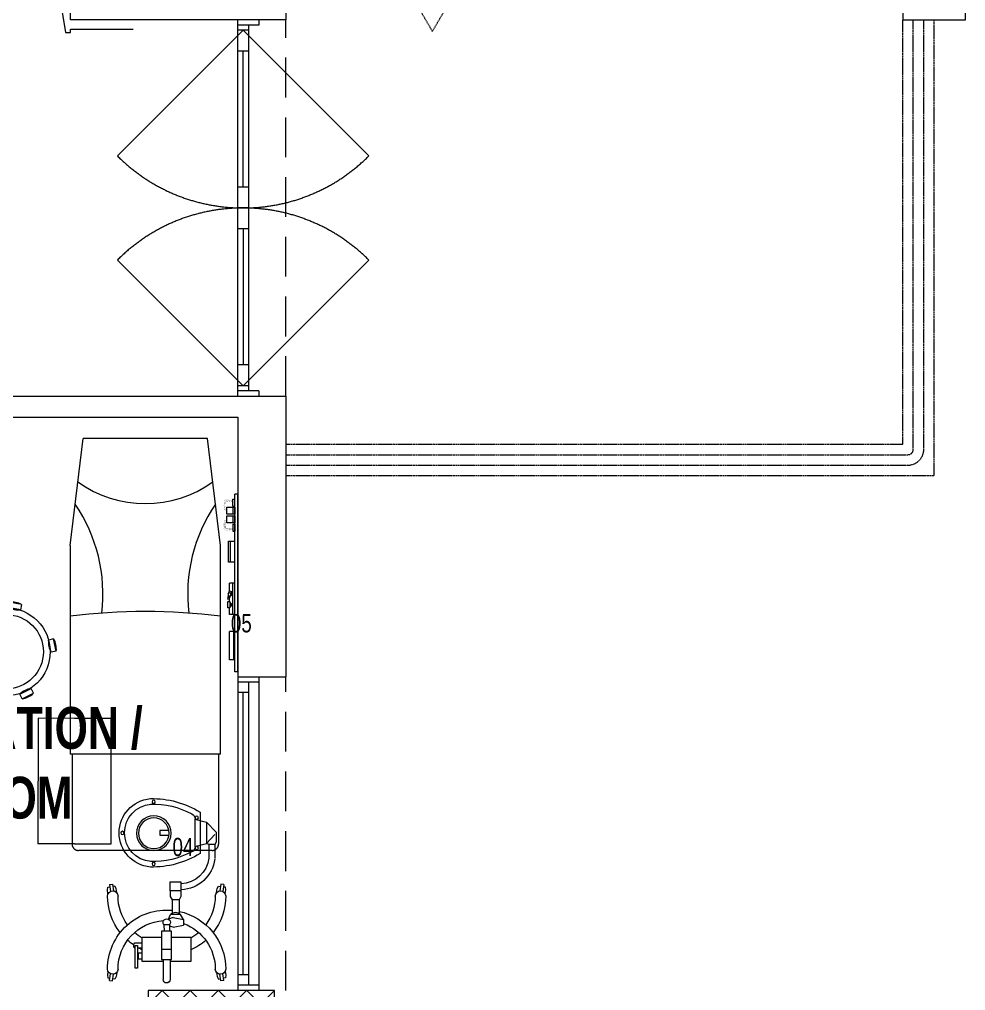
# Model space of a CAD drawing. Header units: millimetres. Extents: x -2143172 to 5255, y -610845 to 279739.
# Drawn here: x -1221436 to -1216911, y -25258 to -20613 of the extents above; entities that cross this region are included whole.
import ezdxf

# ---------------------------------------------------------------- set-up
doc = ezdxf.new("R2010")
doc.units = ezdxf.units.MM
doc.header["$LTSCALE"] = 30
for name, pattern in [('DASHED', [0.75, 0.5, -0.25]), ('HIDDEN', [9.525, 6.35, -3.175]), ('HIDDEN2', [0.1875, 0.125, -0.0625])]:
    doc.linetypes.add(name, pattern=pattern)
doc.layers.get('0').update_dxf_attribs({"lineweight": 5})
for name, color, linetype, lineweight in [('72_EGR_BASE_TEXT', 7, 'Continuous', 5), ('72_EGR_EQP_TAG', 142, 'Continuous', 5), ('Aluminum', 7, 'Continuous', 5), ('C-HYDR-CTCH', 6, 'Continuous', 5), ('Cabin', 7, 'Continuous', 5), ('Hatch', 252, 'Continuous', 5), ('LOADING', 163, 'Continuous', 5), ('Proj', 7, 'HIDDEN2', 5), ('Structure', 20, 'Continuous', 5), ('Walls', 32, 'Continuous', 5)]:
    doc.layers.add(name, color=color, linetype=linetype, lineweight=lineweight)
doc.styles.add('X3G_ENTITY_257CFD', font='swisscl.ttf', dxfattribs={"height": 200})
doc.styles.add('X3G_ENTITY_9EC9', font='swisscl.ttf', dxfattribs={"height": 0.2})

# ---------------------------------------------------------------- blocks, each defined once
blk = doc.blocks.new('A$C47696aed')
at = {"layer": 'Hatch'}
h = blk.add_hatch(dxfattribs=at)
h.set_pattern_fill('ANSI37', color=256, scale=30)
h.paths.add_polyline_path([(50952.7, 21917.9), (50348.7, 21909.7), (50352.6, 21621.3), (50956.6, 21629.5)])
h.paths.add_polyline_path([(43791.9, 21910.1), (43208.4, 21904.7), (43188.5, 21613.3), (43772, 21618.7)])
h.paths.add_polyline_path([(29414.9, 21902.8), (28815.8, 21898.7), (28810.1, 21605.6), (29409.2, 21609.7)])
h.paths.add_polyline_path([(36600.2, 21904.9), (35999, 21897.4), (35990.7, 21611.8), (36591.9, 21619.3)])
h.paths.add_polyline_path([(22195.7, 21912), (21589.3, 21890.2), (21603.8, 21597.6), (22210.2, 21619.5)])
h.paths.add_polyline_path([(15459.1, 21901.7), (14237.2, 21925.6), (14230.7, 21629.5), (15452.7, 21605.5)])
h.paths.add_polyline_path([(15473.2, 14701.6), (14258.2, 14685.8), (14244.7, 14393.4), (15459.7, 14409.1)])
h.paths.add_polyline_path([(15447.1, 7508.4), (14244, 7492.4), (14238.3, 7199.4), (15441.4, 7215.3)])
h.paths.add_polyline_path([(15465.6, 309.7), (14269, 298.3), (14271.8, 3.8), (15468.5, 15.2)])
h.paths.add_polyline_path([(7830.6, 311.8), (7227.1, 308.1), (7237.7, 22.6), (7841.3, 26.3)])
h.paths.add_polyline_path([(7815.2, 7509.8), (7218.4, 7511.4), (7218.2, 7210.2), (7815.1, 7208.6)])
h.paths.add_polyline_path([(7825.1, 14699.4), (7205.8, 14700.6), (7195.2, 14397.6), (7814.5, 14396.4)])
h.paths.add_polyline_path([(7801.7, 21878.7), (7201.1, 21893.2), (7197.5, 21603.6), (7798.1, 21589.1)])
h.paths.add_polyline_path([(602.6, 21876.9), (0, 21899.6), (1.9, 21611.2), (604.5, 21588.5)])
h.paths.add_polyline_path([(610.4, 7498.6), (8.3, 7491.6), (11.7, 7200), (613.7, 7206.9)])
h.paths.add_polyline_path([(627.9, 303.9), (29.5, 302.9), (34.3, 2.3), (632.7, 3.3)])
h.paths.add_polyline_path([(22214.6, 317.2), (21608.9, 304.3), (21614.6, 3.1), (22220.3, 16)])
h.paths.add_polyline_path([(22208.1, 7509.7), (21613.7, 7492.1), (21615.8, 7195.5), (22210.2, 7213.1)])
h.paths.add_polyline_path([(22199.3, 14717.7), (21600.4, 14710), (21604.4, 14409.9), (22203.4, 14417.6)])
h.paths.add_polyline_path([(29399.7, 14702.4), (28797.7, 14707.1), (28802, 14415), (29403.9, 14410.3)])
h.paths.add_polyline_path([(29403.4, 7519.8), (28799.6, 7502.2), (28813, 7202.1), (29413.1, 7223.2)])
h.paths.add_polyline_path([(29419.5, 303.8), (28815.7, 310.4), (28813.3, 24.7), (29417.2, 18.1)])
h.paths.add_polyline_path([(36618, 314.2), (36020.7, 299.7), (36029.7, 0), (36627, 14.6)])
h.paths.add_polyline_path([(36610.7, 7502.6), (36009.5, 7504.5), (36010.6, 7207.3), (36611.9, 7205.4)])
h.paths.add_polyline_path([(36574.3, 14706.4), (35993.4, 14711.1), (36013.1, 14421.3), (36594, 14416.6)])
h.paths.add_polyline_path([(43777.6, 14705.7), (43180, 14719.4), (43182, 14427.5), (43779.6, 14413.8)])
h.paths.add_polyline_path([(43778.6, 7507.1), (43210.2, 7499.5), (43212, 7205.4), (43780.5, 7213)])
h.paths.add_polyline_path([(43815.7, 310), (43210.4, 307.3), (43211.8, 2.8), (43817, 5.4)])
h.paths.add_polyline_path([(50989.9, 309.5), (50401.9, 325.5), (50388.7, 18.3), (50976.7, 2.3)])
h.paths.add_polyline_path([(50974.1, 7508.9), (50370.9, 7510), (50368.9, 7213.4), (50972.2, 7212.3)])
at = {"layer": 'C-HYDR-CTCH', "color": 4, "flags": 128}
blk.add_lwpolyline([(50368.9, 7213.4), (50972.2, 7212.3), (50974.1, 7508.9), (50370.9, 7510), (50368.9, 7213.4)], dxfattribs=at)
blk = doc.blocks.new('ME19011A-P')
for p, q in [((-0.425, 0), (0.425, 0)), ((-0.425, 0), (-0.425, -0.015)), ((0.425, 0), (0.425, -0.015)), ((-0.425, -0.015), (0.425, -0.015)), ((-0.3675, -0.0198), (-0.2325, -0.0198)), ((-0.3675, -0.0198), (-0.3675, -0.0399)), ((-0.3675, -0.0399), (-0.2325, -0.0399)), ((-0.36, -0.015), (-0.36, -0.0198)), ((-0.24, -0.015), (-0.24, -0.0198)), ((-0.2325, -0.0198), (-0.2325, -0.0399)), ((-0.15, -0.015), (-0.15, -0.04)), ((-0.15, -0.025), (0, -0.025)), ((-0.15, -0.04), (-0.1187, -0.04)), ((-0.0887, -0.04), (-0.0637, -0.04)), ((-0.0606, -0.0371), (-0.0787, -0.0432)), ((-0.0787, -0.0432), (-0.077, -0.0497)), ((-0.0582, -0.046), (-0.077, -0.0497)), ((-0.0402, -0.0312), (-0.0496, -0.0337)), ((-0.047, -0.0434), (-0.0376, -0.0409)), ((-0.0376, -0.0409), (-0.0402, -0.0312)), ((-0.0379, -0.04), (0, -0.04)), ((0, -0.015), (0, -0.04)), ((0.1, -0.015), (0.1, -0.045)), ((0.1, -0.035), (0.2, -0.035)), ((0.1, -0.045), (0.2, -0.045)), ((0.2, -0.045), (0.2, -0.015)), ((0.2818, -0.015), (0.2484, -0.015)), ((0.2484, -0.0243), (0.2484, -0.015)), ((0.2818, -0.0243), (0.2484, -0.0243)), ((0.2818, -0.0243), (0.2818, -0.015)), ((0.3211, -0.015), (0.2877, -0.015)), ((0.2877, -0.015), (0.2877, -0.0531)), ((0.3211, -0.0243), (0.2877, -0.0243)), ((0.3211, -0.0531), (0.3211, -0.015)), ((0.3623, -0.015), (0.3289, -0.015)), ((0.3289, -0.015), (0.3289, -0.0531)), ((0.3623, -0.0243), (0.3289, -0.0243)), ((0.3623, -0.0531), (0.3623, -0.015)), ((0.3682, -0.0243), (0.3682, -0.015)), ((0.3682, -0.015), (0.4016, -0.015)), ((0.3682, -0.0243), (0.4016, -0.0243)), ((0.4016, -0.0243), (0.4016, -0.015)), ((0.2877, -0.0531), (0.3211, -0.0531)), ((0.3289, -0.0531), (0.3623, -0.0531))]:
    blk.add_line(p, q)
blk.add_lwpolyline([(-0.1187, -0.0482), (-0.0887, -0.0482), (-0.0887, -0.0382), (-0.1187, -0.0382)], close=True)
at = {"color": 8, "const_width": 0.000601}
for points in [[(0.3044, -0.0531, -0.184574), (0.2977, -0.0636, -1.44364), (0.2961, -0.0581, -0.837915), (0.2969, -0.0664, -0.30536), (0.2839, -0.062, -1.584726), (0.2894, -0.0609, -0.253153), (0.2827, -0.0684, -0.874198), (0.2775, -0.0585, -0.915253), (0.2791, -0.0658, -0.223821), (0.2683, -0.0644, -1.703343), (0.272, -0.0597, -0.588962), (0.2621, -0.068, -0.717795), (0.2625, -0.0581, -0.983104), (0.2645, -0.0644, -0.326362), (0.2534, -0.0609, -0.758716), (0.2609, -0.0514, -0.906186), (0.2593, -0.0565, -0.189488), (0.2526, -0.0522, -0.7948), (0.2613, -0.0423, -1.223996), (0.2574, -0.047, -0.072149), (0.2534, -0.0403, -0.645886), (0.2609, -0.0324, -1.366917), (0.2574, -0.0371, -0.078415), (0.2542, -0.0308, -0.723006), (0.2613, -0.0256, -1.105484), (0.2582, -0.0292, -0.221197), (0.2566, -0.0243, -0.221197)], [(0.3456, -0.0531, 0.184574), (0.3523, -0.0636, 1.44364), (0.3539, -0.0581, 0.837915), (0.3531, -0.0664, 0.30536), (0.3661, -0.062, 1.584726), (0.3606, -0.0609, 0.253153), (0.3673, -0.0684, 0.874198), (0.3725, -0.0585, 0.915253), (0.3709, -0.0658, 0.223821), (0.3817, -0.0644, 1.703343), (0.378, -0.0597, 0.588962), (0.3879, -0.068, 0.717795), (0.3875, -0.0581, 0.983104), (0.3855, -0.0644, 0.326362), (0.3966, -0.0609, 0.758716), (0.3891, -0.0514, 0.906186), (0.3907, -0.0565, 0.189488), (0.3974, -0.0522, 0.7948), (0.3887, -0.0423, 1.223996), (0.3926, -0.047, 0.072149), (0.3966, -0.0403, 0.645886), (0.3891, -0.0324, 1.366917), (0.3926, -0.0371, 0.078415), (0.3958, -0.0308, 0.723006), (0.3887, -0.0256, 1.105484), (0.3918, -0.0292, 0.221197), (0.3934, -0.0243, 0.221197)]]:
    blk.add_lwpolyline(points, format="xyb", dxfattribs=at)
blk.add_circle((-0.0537, -0.04), 0.0075)
for centre, radius, start, end in [((-0.1037, -0.04), 0.01, 10.4593, 169.5407), ((-0.1037, -0.04), 0.0075, 14.0075, 165.9925), ((-0.0537, -0.04), 0.01, 45, 180)]:
    blk.add_arc(centre, radius, start, end)
blk = doc.blocks.new('M.44.57.64')
at = {"layer": 'LOADING', "xscale": 1000.000000000002, "yscale": 1000.000000000002, "zscale": 1000.000000000002, "rotation": 225.9999036123427}
blk.add_blockref('ME19011A-P', (-80806.9, 16720.7), dxfattribs=at)
blk = doc.blocks.new('HF10037B-P')
at = {"color": 0}
for p, q in [((0.2459, 0.134), (0.1859, 0.134)), ((0.1859, 0.134), (0.1859, 0.109)), ((0.2459, 0.109), (0.1859, 0.109)), ((0.2459, 0.134), (0.2459, 0.109)), ((0, 0), (-0.0142, -0.0583)), ((0, 0), (0.0243, -0.0059)), ((0.0243, -0.0059), (0.01, -0.0642)), ((0.4069, -0.0417), (0.4165, -0.0387)), ((0.4071, -0.0094), (0.431, -0.0018)), ((0.4071, -0.0094), (0.4255, -0.0665)), ((0.431, -0.0018), (0.4493, -0.0589)), ((-0.0142, -0.0583), (0.01, -0.0642)), ((0.4255, -0.0665), (0.4493, -0.0589)), ((0.0524, -0.2725), (0.0674, -0.2525)), ((0.0524, -0.2725), (0.1004, -0.3085)), ((0.0674, -0.2525), (0.1154, -0.2885)), ((0.3125, -0.2897), (0.362, -0.2558)), ((0.3266, -0.3103), (0.3761, -0.2764)), ((0.3267, -0.268), (0.3323, -0.2763)), ((0.3761, -0.2764), (0.362, -0.2558)), ((0.1004, -0.3085), (0.1154, -0.2885)), ((0.3266, -0.3103), (0.3125, -0.2897))]:
    blk.add_line(p, q, dxfattribs=at)
for radius in [0.21, 0.1775]:
    blk.add_circle((0.2161, -0.1014), radius, dxfattribs=at)
for centre, radius, start, end in [((0.2159, 0.0465), 0.0925, 71.0754, 108.9246), ((0.2159, 0.1965), 0.0925, 251.0754, 288.9246), ((0.0779, -0.0499), 0.0925, 147.3419, 185.1912), ((-0.0678, -0.0143), 0.0925, 327.3419, 5.1912), ((0.2161, -0.1014), 0.2, 303.6037, 17.3657), ((0.4996, -0.0113), 0.0925, 178.8412, 216.6904), ((0.3568, -0.057), 0.0925, 358.8412, 36.6904), ((0.1289, -0.2205), 0.0925, 214.1875, 252.0368), ((0.0389, -0.3404), 0.0925, 34.1875, 72.0368), ((0.3867, -0.3449), 0.0925, 105.5121, 143.3614), ((0.3019, -0.2212), 0.0925, 285.5121, 323.3614)]:
    blk.add_arc(centre, radius, start, end, dxfattribs=at)
blk = doc.blocks.new('HF13902-P')
at = {"color": 8, "linetype": 'HIDDEN'}
for p, q in [((-0.35, -0.6824), (-0.35, -1.1124)), ((0.35, -0.6824), (0.35, -1.1124)), ((0.32, -1.1424), (-0.32, -1.1424))]:
    blk.add_line(p, q, dxfattribs=at)
at = {"linetype": 'Continuous'}
for points in [[(0.36, -0.5224), (0.36, -0.5224), (0.36, -0.5224), (0.36, -0.5224), (0.36, -0.5224), (0.36, -0.5224), (0.36, -0.5224), (0.36, -0.5224), (0.36, -0.5224), (0.36, -0.5224), (0.36, -0.5224), (0.36, -0.5224), (0.36, -0.5224), (0.36, -0.5224), (0.36, -0.5224), (0.36, -0.5224), (0.36, -0.5224), (0.36, -0.5224), (0.36, -0.5224), (0.36, -0.5224), (0.36, -0.5224), (0.36, -0.5224), (0.36, -0.5224), (0.36, -0.5224), (0.36, -0.5224), (0.36, -0.5224), (0.36, -0.5224), (0.36, -0.5224), (0.36, -0.5224), (0.36, -0.5224), (0.36, -0.5224), (0.36, -0.5224), (0.36, -0.5224), (0.36, -0.5224), (0.36, -0.5224), (0.36, -0.5224), (0.36, -0.5224), (0.36, -0.5224), (0.36, -0.5224), (0.36, -0.5224), (0.36, -0.5224), (0.36, -0.5224), (0.36, -0.5224), (0.36, -0.5224), (0.36, -0.5224), (0.36, -0.5224), (0.36, -0.5224), (0.36, -0.5224), (0.36, -0.5224), (0.36, -0.5224), (0.36, -0.5224), (0.36, -0.5224), (0.36, -0.5224), (0.36, -0.5224), (0.36, -0.5224), (0.36, -0.5224), (0.36, -0.5224), (0.36, -0.5224), (0.36, -0.5224), (0.36, -0.5224), (0.36, -0.5224), (0.36, -0.5224), (0.36, -0.5224), (0.36, -0.5224), (0.36, -0.5224), (0.36, -0.5224), (0.36, -0.5224), (0.36, -0.5224), (0.36, -0.5224), (0.36, -0.5224), (0.36, -0.5224), (0.36, -0.5224), (0.36, -0.5224), (0.36, -0.5224), (0.36, -0.5224), (0.36, -0.5224), (0.36, -0.5224), (0.36, -0.5224), (0.36, -0.5224), (0.36, -0.5224), (0.36, -0.5224), (0.36, -0.5224), (0.36, -0.5224), (0.36, -0.5224), (0.36, -0.5224), (0.36, -0.5224), (0.36, -0.5224), (0.36, -0.5224), (0.36, -0.5224), (0.36, -0.5224), (0.36, -0.5224), (0.36, -0.5224), (0.36, -0.5224), (0.36, -0.5224), (0.36, -0.5224), (0.36, -0.5224), (0.36, -0.5224), (0.36, -0.5224), (0.36, -0.5224), (0.36, -0.5224), (0.36, -0.5224), (0.36, -0.5224), (0.36, -0.5224), (0.36, -0.5224), (0.36, -0.5224), (0.36, -0.5224), (0.36, -0.5224), (0.36, -0.5224), (0.36, -0.5224), (0.36, -0.5224), (0.36, -0.5224), (0.36, -0.5224), (0.36, -0.5224), (0.36, -0.5224), (0.36, -0.5224), (0.36, -0.5224), (0.36, -0.5224), (0.36, -0.5224), (0.36, -0.5224), (0.36, -0.5224), (0.36, -0.5224), (0.36, -0.5224), (0.36, -0.5224), (0.36, -0.5224), (0.36, -0.5224), (0.36, -0.5224), (0.36, -0.5224), (0.36, -0.5224), (0.36, -0.5224), (0.36, -0.5224), (0.36, -0.5224), (0.36, -0.5224), (0.36, -0.5224), (0.36, -0.5224), (0.36, -0.5224), (0.36, -0.5224), (0.36, -0.5224), (0.36, -0.5224), (0.36, -0.5224), (0.36, -0.5224), (0.36, -0.5224), (0.36, -0.5224), (0.36, -0.5224), (0.36, -0.5224), (0.36, -0.5224), (0.36, -0.5224), (0.36, -0.5224), (0.36, -0.5224), (0.36, -0.5224), (0.36, -0.5224), (0.36, -0.5224), (0.36, -0.5224), (0.36, -0.5224), (0.36, -0.5224), (0.36, -0.5224), (0.36, -0.5224), (0.36, -0.5224), (0.36, -0.5224), (0.36, -0.5224), (0.36, -0.5224), (0.36, -0.5224), (0.36, -0.5224), (0.36, -0.5224), (0.36, -0.5224), (0.36, -0.5224), (0.36, -0.5224), (0.36, -0.5224), (0.36, -0.5224), (0.36, -0.5224), (0.36, -0.5224), (0.36, -0.5224), (0.36, -0.5224), (0.36, -0.5224), (0.36, -0.5224), (0.36, -0.5224), (0.36, -0.5224), (0.36, -0.5224), (0.36, -0.5224), (0.36, -0.5224), (0.36, -0.5224), (0.36, -0.5224), (0.36, -0.5224), (0.36, -0.5224), (0.36, -0.5224), (0.36, -0.5224), (0.36, -0.5224), (0.36, -0.5224), (0.36, -0.5224), (0.36, -0.5224), (0.36, -0.5224), (0.36, -0.5224), (0.36, -0.5224), (0.36, -0.5224), (0.36, -0.5224), (0.36, -0.5224), (0.36, -0.5224), (0.36, -0.5224), (0.36, -0.5224), (0.36, -0.5224), (0.36, -0.5224), (0.36, -0.5224), (0.36, -0.5224), (0.36, -0.5224), (0.36, -0.5224), (0.36, -0.5224), (0.36, -0.5224), (0.36, -0.5224), (0.36, -0.5224), (0.36, -0.5224), (0.36, -0.5224), (0.36, -0.5224), (0.36, -0.5224), (0.36, -0.5224), (0.36, -0.5224), (0.36, -0.5224), (0.36, -0.5224), (0.36, -0.5224), (0.36, -0.5224), (0.36, -0.5224)], [(0.36, -0.5224), (0.36, -0.5224), (0.36, -0.5224), (0.36, -0.5224), (0.36, -0.5224), (0.36, -0.5224), (0.36, -0.5224), (0.36, -0.5224), (0.36, -0.5224), (0.36, -0.5224), (0.36, -0.5224), (0.36, -0.5224), (0.36, -0.5224), (0.36, -0.5224), (0.36, -0.5224), (0.36, -0.5224), (0.36, -0.5224), (0.36, -0.5224), (0.36, -0.5224), (0.36, -0.5224), (0.36, -0.5224), (0.36, -0.5224), (0.36, -0.5224), (0.36, -0.5224), (0.36, -0.5224), (0.36, -0.5224), (0.36, -0.5224), (0.36, -0.5224), (0.36, -0.5224), (0.36, -0.5224), (0.36, -0.5224), (0.36, -0.5224), (0.36, -0.5224), (0.36, -0.5224), (0.36, -0.5224), (0.36, -0.5224), (0.36, -0.5224), (0.36, -0.5224), (0.36, -0.5224), (0.36, -0.5224), (0.36, -0.5224), (0.36, -0.5224), (0.36, -0.5224), (0.36, -0.5224), (0.36, -0.5224), (0.36, -0.5224), (0.36, -0.5224), (0.36, -0.5224), (0.36, -0.5224), (0.36, -0.5224), (0.36, -0.5224), (0.36, -0.5224), (0.36, -0.5224), (0.36, -0.5224), (0.36, -0.5224), (0.36, -0.5224), (0.36, -0.5224), (0.36, -0.5224), (0.36, -0.5224), (0.36, -0.5224), (0.36, -0.5224), (0.36, -0.5224), (0.36, -0.5224), (0.36, -0.5224), (0.36, -0.5224), (0.36, -0.5224), (0.36, -0.5224), (0.36, -0.5224), (0.36, -0.5224), (0.36, -0.5224), (0.36, -0.5224), (0.36, -0.5224), (0.36, -0.5224), (0.36, -0.5224), (0.36, -0.5224), (0.36, -0.5224), (0.36, -0.5224), (0.36, -0.5224), (0.36, -0.5224), (0.36, -0.5224), (0.36, -0.5224), (0.36, -0.5224), (0.36, -0.5224), (0.36, -0.5224), (0.36, -0.5224), (0.36, -0.5224), (0.36, -0.5224), (0.36, -0.5224), (0.36, -0.5224), (0.36, -0.5224), (0.36, -0.5224), (0.36, -0.5224), (0.36, -0.5224), (0.36, -0.5224), (0.36, -0.5224), (0.36, -0.5224), (0.36, -0.5224), (0.36, -0.5224), (0.36, -0.5224), (0.36, -0.5224), (0.36, -0.5224), (0.36, -0.5224), (0.36, -0.5224), (0.36, -0.5224), (0.36, -0.5224), (0.36, -0.5224), (0.36, -0.5224), (0.36, -0.5224), (0.36, -0.5224), (0.36, -0.5224), (0.36, -0.5224), (0.36, -0.5224), (0.36, -0.5224), (0.36, -0.5224), (0.36, -0.5224), (0.36, -0.5224), (0.36, -0.5224), (0.36, -0.5224), (0.36, -0.5224), (0.36, -0.5224), (0.36, -0.5224), (0.36, -0.5224), (0.36, -0.5224), (0.36, -0.5224), (0.36, -0.5224), (0.36, -0.5224), (0.36, -0.5224), (0.36, -0.5224), (0.36, -0.5224), (0.36, -0.5224), (0.36, -0.5224), (0.36, -0.5224), (0.36, -0.5224), (0.36, -0.5224), (0.36, -0.5224), (0.36, -0.5224), (0.36, -0.5224), (0.36, -0.5224), (0.36, -0.5224), (0.36, -0.5224), (0.36, -0.5224), (0.36, -0.5224), (0.36, -0.5224), (0.36, -0.5224), (0.36, -0.5224), (0.36, -0.5224), (0.36, -0.5224), (0.36, -0.5224), (0.36, -0.5224), (0.36, -0.5224), (0.36, -0.5224), (0.36, -0.5224), (0.36, -0.5224), (0.36, -0.5224), (0.36, -0.5224), (0.36, -0.5224), (0.36, -0.5224), (0.36, -0.5224), (0.36, -0.5224), (0.36, -0.5224), (0.36, -0.5224), (0.36, -0.5224), (0.36, -0.5224), (0.36, -0.5224), (0.36, -0.5224), (0.36, -0.5224), (0.36, -0.5224), (0.36, -0.5224), (0.36, -0.5224), (0.36, -0.5224), (0.36, -0.5224), (0.36, -0.5224), (0.36, -0.5224), (0.36, -0.5224), (0.36, -0.5224), (0.36, -0.5224), (0.36, -0.5224), (0.36, -0.5224), (0.36, -0.5224), (0.36, -0.5224), (0.36, -0.5224), (0.36, -0.5224), (0.36, -0.5224), (0.36, -0.5224), (0.36, -0.5224), (0.36, -0.5224), (0.36, -0.5224), (0.36, -0.5224), (0.36, -0.5224), (0.36, -0.5224), (0.36, -0.5224), (0.36, -0.5224), (0.36, -0.5224), (0.36, -0.5224), (0.36, -0.5224), (0.36, -0.5224), (0.36, -0.5224), (0.36, -0.5224), (0.36, -0.5224), (0.36, -0.5224), (0.36, -0.5224), (0.36, -0.5224), (0.36, -0.5224), (0.36, -0.5224), (0.36, -0.5224), (0.36, -0.5224), (0.36, -0.5224), (0.36, -0.5224), (0.36, -0.5224), (0.36, -0.5224), (0.36, -0.5224), (0.36, -0.5224), (0.36, -0.5224), (0.36, -0.5224)], [(0.36, -0.5224), (0.36, -0.5224), (0.36, -0.5224), (0.36, -0.5224), (0.36, -0.5224), (0.36, -0.5224), (0.36, -0.5224), (0.36, -0.5224), (0.36, -0.5224), (0.36, -0.5224), (0.36, -0.5224), (0.36, -0.5224), (0.36, -0.5224), (0.36, -0.5224), (0.36, -0.5224), (0.36, -0.5224), (0.36, -0.5224), (0.36, -0.5224), (0.36, -0.5224), (0.36, -0.5224), (0.36, -0.5224), (0.36, -0.5224), (0.36, -0.5224), (0.36, -0.5224), (0.36, -0.5224), (0.36, -0.5224), (0.36, -0.5224), (0.36, -0.5224), (0.36, -0.5224), (0.36, -0.5224), (0.36, -0.5224), (0.36, -0.5224), (0.36, -0.5224), (0.36, -0.5224), (0.36, -0.5224), (0.36, -0.5224), (0.36, -0.5224), (0.36, -0.5224), (0.36, -0.5224), (0.36, -0.5224), (0.36, -0.5224), (0.36, -0.5224), (0.36, -0.5224), (0.36, -0.5224), (0.36, -0.5224), (0.36, -0.5224), (0.36, -0.5224), (0.36, -0.5224), (0.36, -0.5224), (0.36, -0.5224), (0.36, -0.5224), (0.36, -0.5224), (0.36, -0.5224), (0.36, -0.5224), (0.36, -0.5224), (0.36, -0.5224), (0.36, -0.5224), (0.36, -0.5224), (0.36, -0.5224), (0.36, -0.5224), (0.36, -0.5224), (0.36, -0.5224), (0.36, -0.5224), (0.36, -0.5224), (0.36, -0.5224), (0.36, -0.5224), (0.36, -0.5224), (0.36, -0.5224), (0.36, -0.5224), (0.36, -0.5224), (0.36, -0.5224), (0.36, -0.5224), (0.36, -0.5224), (0.36, -0.5224), (0.36, -0.5224), (0.36, -0.5224), (0.36, -0.5224), (0.36, -0.5224), (0.36, -0.5224), (0.36, -0.5224), (0.36, -0.5224), (0.36, -0.5224), (0.36, -0.5224), (0.36, -0.5224), (0.36, -0.5224), (0.36, -0.5224), (0.36, -0.5224), (0.36, -0.5224), (0.36, -0.5224), (0.36, -0.5224), (0.36, -0.5224), (0.36, -0.5224), (0.36, -0.5224), (0.36, -0.5224), (0.36, -0.5224), (0.36, -0.5224), (0.36, -0.5224), (0.36, -0.5224), (0.36, -0.5224), (0.36, -0.5224), (0.36, -0.5224), (0.36, -0.5224), (0.36, -0.5224), (0.36, -0.5224), (0.36, -0.5224), (0.36, -0.5224), (0.36, -0.5224), (0.36, -0.5224), (0.36, -0.5224), (0.36, -0.5224), (0.36, -0.5224), (0.36, -0.5224), (0.36, -0.5224), (0.36, -0.5224), (0.36, -0.5224), (0.36, -0.5224), (0.36, -0.5224), (0.36, -0.5224), (0.36, -0.5224), (0.36, -0.5224), (0.36, -0.5224), (0.36, -0.5224), (0.36, -0.5224), (0.36, -0.5224), (0.36, -0.5224), (0.36, -0.5224), (0.36, -0.5224), (0.36, -0.5224), (0.36, -0.5224), (0.36, -0.5224), (0.36, -0.5224), (0.36, -0.5224), (0.36, -0.5224), (0.36, -0.5224), (0.36, -0.5224), (0.36, -0.5224), (0.36, -0.5224), (0.36, -0.5224), (0.36, -0.5224), (0.36, -0.5224), (0.36, -0.5224), (0.36, -0.5224), (0.36, -0.5224), (0.36, -0.5224), (0.36, -0.5224), (0.36, -0.5224), (0.36, -0.5224), (0.36, -0.5224), (0.36, -0.5224), (0.36, -0.5224), (0.36, -0.5224), (0.36, -0.5224), (0.36, -0.5224), (0.36, -0.5224), (0.36, -0.5224), (0.36, -0.5224), (0.36, -0.5224), (0.36, -0.5224), (0.36, -0.5224), (0.36, -0.5224), (0.36, -0.5224), (0.36, -0.5224), (0.36, -0.5224), (0.36, -0.5224), (0.36, -0.5224), (0.36, -0.5224), (0.36, -0.5224), (0.36, -0.5224), (0.36, -0.5224), (0.36, -0.5224), (0.36, -0.5224), (0.36, -0.5224), (0.36, -0.5224), (0.36, -0.5224), (0.36, -0.5224), (0.36, -0.5224), (0.36, -0.5224), (0.36, -0.5224), (0.36, -0.5224), (0.36, -0.5224), (0.36, -0.5224), (0.36, -0.5224), (0.36, -0.5224), (0.36, -0.5224), (0.36, -0.5224), (0.36, -0.5224), (0.36, -0.5224), (0.36, -0.5224), (0.36, -0.5224), (0.36, -0.5224), (0.36, -0.5224), (0.36, -0.5224), (0.36, -0.5224), (0.36, -0.5224), (0.36, -0.5224), (0.36, -0.5224), (0.36, -0.5224), (0.36, -0.5224), (0.36, -0.5224), (0.36, -0.5224), (0.36, -0.5224), (0.36, -0.5224), (0.36, -0.5224), (0.36, -0.5224), (0.36, -0.5224), (0.36, -0.5224), (0.36, -0.5224), (0.36, -0.5224), (0.36, -0.5224), (0.36, -0.5224), (0.36, -0.5224), (0.36, -0.5224), (0.36, -0.5224), (0.36, -0.5224), (0.36, -0.5224), (0.36, -0.5224), (0.36, -0.5224), (0.36, -0.5224), (0.36, -0.5224), (0.36, -0.5224), (0.36, -0.5224), (0.36, -0.5224), (0.36, -0.5224), (0.36, -0.5224), (0.36, -0.5224), (0.36, -0.5224), (0.36, -0.5224), (0.36, -0.5224), (0.36, -0.5224), (0.36, -0.5224), (0.36, -0.5224), (0.36, -0.5224), (0.36, -0.5224), (0.36, -0.5224), (0.36, -0.5224), (0.36, -0.5224), (0.36, -0.5224), (0.36, -0.5224), (0.36, -0.5224), (0.36, -0.5224), (0.36, -0.5224), (0.36, -0.5224), (0.36, -0.5224), (0.36, -0.5224), (0.36, -0.5224), (0.36, -0.5224), (0.36, -0.5224), (0.36, -0.5224), (0.36, -0.5224), (0.36, -0.5224), (0.36, -0.5224), (0.36, -0.5224), (0.36, -0.5224), (0.36, -0.5224), (0.36, -0.5224), (0.36, -0.5224), (0.36, -0.5224), (0.36, -0.5224), (0.36, -0.5224), (0.36, -0.5224), (0.36, -0.5224), (0.36, -0.5224), (0.36, -0.5224), (0.36, -0.5224), (0.36, -0.5224), (0.36, -0.5224), (0.36, -0.5224), (0.36, -0.5224), (0.36, -0.5224), (0.36, -0.5224), (0.36, -0.5224), (0.36, -0.5224), (0.36, -0.5224), (0.36, -0.5224), (0.36, -0.5224), (0.36, -0.5224), (0.36, -0.5224)]]:
    blk.add_lwpolyline(points, close=True, dxfattribs=at)
for points in [[(0.36, -0.5224), (0.36, -0.5224), (0.36, -0.5224), (0.36, -0.5224), (0.36, -0.5224), (0.36, -0.5224), (0.36, -0.5224), (0.36, -0.5224)], [(0.36, -0.5224), (0.36, -0.5224), (0.36, -0.5224), (0.36, -0.5224), (0.36, -0.5224), (0.36, -0.5224), (0.36, -0.5224), (0.36, -0.5224), (0.36, -0.5224), (0.36, -0.5224), (0.36, -0.5224), (0.36, -0.5224), (0.36, -0.5224), (0.36, -0.5224), (0.36, -0.5224), (0.36, -0.5224), (0.36, -0.5224), (0.36, -0.5224), (0.36, -0.5224), (0.36, -0.5224), (0.36, -0.5224), (0.36, -0.5224), (0.36, -0.5224), (0.36, -0.5224), (0.36, -0.5224), (0.36, -0.5224), (0.36, -0.5224), (0.36, -0.5224), (0.36, -0.5224), (0.36, -0.5224), (0.36, -0.5224), (0.36, -0.5224), (0.36, -0.5224), (0.36, -0.5224), (0.36, -0.5224), (0.36, -0.5224), (0.36, -0.5224), (0.36, -0.5224), (0.36, -0.5224), (0.36, -0.5224), (0.36, -0.5224), (0.36, -0.5224), (0.36, -0.5224), (0.36, -0.5224), (0.36, -0.5224), (0.36, -0.5224), (0.36, -0.5224), (0.36, -0.5224), (0.36, -0.5224), (0.36, -0.5224), (0.36, -0.5224), (0.36, -0.5224), (0.36, -0.5224), (0.36, -0.5224), (0.36, -0.5224), (0.36, -0.5224), (0.36, -0.5224), (0.36, -0.5224), (0.36, -0.5224), (0.36, -0.5224), (0.36, -0.5224), (0.36, -0.5224), (0.36, -0.5224), (0.36, -0.5224), (0.36, -0.5224), (0.36, -0.5224), (0.36, -0.5224), (0.36, -0.5224), (0.36, -0.5224), (0.36, -0.5224), (0.36, -0.5224), (0.36, -0.5224), (0.36, -0.5224), (0.36, -0.5224), (0.36, -0.5224), (0.36, -0.5224), (0.36, -0.5224), (0.36, -0.5224), (0.36, -0.5224), (0.36, -0.5224), (0.36, -0.5224), (0.36, -0.5224), (0.36, -0.5224), (0.36, -0.5224), (0.36, -0.5224), (0.36, -0.5224), (0.36, -0.5224), (0.36, -0.5224), (0.36, -0.5224), (0.36, -0.5224), (0.36, -0.5224), (0.36, -0.5224), (0.36, -0.5224), (0.36, -0.5224), (0.36, -0.5224), (0.36, -0.5224), (0.36, -0.5224), (0.36, -0.5224), (0.36, -0.5224), (0.36, -0.5224), (0.36, -0.5224), (0.36, -0.5224), (0.36, -0.5224), (0.36, -0.5224), (0.36, -0.5224), (0.36, -0.5224), (0.36, -0.5224), (0.36, -0.5224), (0.36, -0.5224), (0.36, -0.5224), (0.36, -0.5224)], [(0.36, -0.5224), (0.36, -0.5224), (0.36, -0.5224), (0.36, -0.5224), (0.36, -0.5224), (0.36, -0.5224), (0.36, -0.5224), (0.36, -0.5224), (0.36, -0.5224), (0.36, -0.5224), (0.36, -0.5224), (0.36, -0.5224), (0.36, -0.5224), (0.36, -0.5224), (0.36, -0.5224), (0.36, -0.5224), (0.36, -0.5224)], [(0.36, -0.5224), (0.36, -0.5224), (0.36, -0.5224), (0.36, -0.5224), (0.36, -0.5224), (0.36, -0.5224), (0.36, -0.5224)], [(0.36, -0.5224), (0.36, -0.5224), (0.36, -0.5224), (0.36, -0.5224), (0.36, -0.5224), (0.36, -0.5224), (0.36, -0.5224), (0.36, -0.5224), (0.36, -0.5224), (0.36, -0.5224), (0.36, -0.5224), (0.36, -0.5224)], [(0.36, -0.5224), (0.36, -0.5224), (0.36, -0.5224), (0.36, -0.5224), (0.36, -0.5224), (0.36, -0.5224), (0.36, -0.5224), (0.36, -0.5224), (0.36, -0.5224), (0.36, -0.5224), (0.36, -0.5224), (0.36, -0.5224), (0.36, -0.5224), (0.36, -0.5224), (0.36, -0.5224), (0.36, -0.5224), (0.36, -0.5224), (0.36, -0.5224), (0.36, -0.5224), (0.36, -0.5224), (0.36, -0.5224), (0.36, -0.5224), (0.36, -0.5224), (0.36, -0.5224), (0.36, -0.5224), (0.36, -0.5224), (0.36, -0.5224), (0.36, -0.5224), (0.36, -0.5224), (0.36, -0.5224), (0.36, -0.5224), (0.36, -0.5224), (0.36, -0.5224), (0.36, -0.5224), (0.36, -0.5224), (0.36, -0.5224), (0.36, -0.5224), (0.36, -0.5224), (0.36, -0.5224), (0.36, -0.5224), (0.36, -0.5224), (0.36, -0.5224), (0.36, -0.5224), (0.36, -0.5224), (0.36, -0.5224), (0.36, -0.5224), (0.36, -0.5224), (0.36, -0.5224), (0.36, -0.5224), (0.36, -0.5224), (0.36, -0.5224), (0.36, -0.5224), (0.36, -0.5224), (0.36, -0.5224), (0.36, -0.5224), (0.36, -0.5224), (0.36, -0.5224), (0.36, -0.5224), (0.36, -0.5224), (0.36, -0.5224), (0.36, -0.5224), (0.36, -0.5224), (0.36, -0.5224), (0.36, -0.5224), (0.36, -0.5224), (0.36, -0.5224), (0.36, -0.5224), (0.36, -0.5224), (0.36, -0.5224), (0.36, -0.5224), (0.36, -0.5224), (0.36, -0.5224), (0.36, -0.5224), (0.36, -0.5224), (0.36, -0.5224), (0.36, -0.5224), (0.36, -0.5224), (0.36, -0.5224), (0.36, -0.5224), (0.36, -0.5224), (0.36, -0.5224), (0.36, -0.5224), (0.36, -0.5224), (0.36, -0.5224), (0.36, -0.5224), (0.36, -0.5224), (0.36, -0.5224), (0.36, -0.5224), (0.36, -0.5224)], [(0.36, -0.5224), (0.36, -0.5224), (0.36, -0.5224), (0.36, -0.5224), (0.36, -0.5224), (0.36, -0.5224), (0.36, -0.5224), (0.36, -0.5224), (0.36, -0.5224), (0.36, -0.5224)], [(0.36, -0.5224), (0.36, -0.5224), (0.36, -0.5224), (0.36, -0.5224), (0.36, -0.5224), (0.36, -0.5224), (0.36, -0.5224), (0.36, -0.5224), (0.36, -0.5224), (0.36, -0.5224)], [(0.36, -0.5224), (0.36, -0.5224), (0.36, -0.5224), (0.36, -0.5224), (0.36, -0.5224), (0.36, -0.5224), (0.36, -0.5224), (0.36, -0.5224), (0.36, -0.5224), (0.36, -0.5224), (0.36, -0.5224), (0.36, -0.5224), (0.36, -0.5224), (0.36, -0.5224), (0.36, -0.5224)], [(0.36, -0.5224), (0.36, -0.5224), (0.36, -0.5224), (0.36, -0.5224), (0.36, -0.5224), (0.36, -0.5224), (0.36, -0.5224), (0.36, -0.5224), (0.36, -0.5224), (0.36, -0.5224)], [(0.36, -0.5224), (0.36, -0.5224), (0.36, -0.5224), (0.36, -0.5224), (0.36, -0.5224), (0.36, -0.5224), (0.36, -0.5224)], [(0.36, -0.5224), (0.36, -0.5224), (0.36, -0.5224), (0.36, -0.5224), (0.36, -0.5224), (0.36, -0.5224), (0.36, -0.5224), (0.36, -0.5224), (0.36, -0.5224), (0.36, -0.5224)], [(0.36, -0.5224), (0.36, -0.5224), (0.36, -0.5224), (0.36, -0.5224), (0.36, -0.5224), (0.36, -0.5224), (0.36, -0.5224), (0.36, -0.5224), (0.36, -0.5224), (0.36, -0.5224), (0.36, -0.5224), (0.36, -0.5224), (0.36, -0.5224), (0.36, -0.5224), (0.36, -0.5224), (0.36, -0.5224), (0.36, -0.5224), (0.36, -0.5224)], [(0.36, -0.5224), (0.36, -0.5224), (0.36, -0.5224), (0.36, -0.5224), (0.36, -0.5224), (0.36, -0.5224), (0.36, -0.5224), (0.36, -0.5224), (0.36, -0.5224)]]:
    blk.add_lwpolyline(points, dxfattribs=at)
blk.add_circle((0.36, -0.5224), 0.000000101)
at = {"color": 8}
for centre, radius, start, end in [((0, 1.0679), 0.5515, 234.1788, 305.8212), ((-0.9704, 0.0819), 0.7679, 353.3222, 34.2669), ((0.9704, 0.0819), 0.7679, 145.7331, 186.6778), ((0, -2.9071), 2.9071, 82.8865, 97.1135)]:
    blk.add_arc(centre, radius, start, end, dxfattribs=at)
at = {"color": 8, "linetype": 'HIDDEN'}
for centre, start, end in [((-0.32, -1.1124), 180, 270), ((0.32, -1.1124), 270, 0)]:
    blk.add_arc(centre, 0.03, start, end, dxfattribs=at)
at = {"layer": 'LOADING'}
for p, q in [((-0.36, 0.3161), (-0.2975, 0.8276)), ((0.2975, 0.8276), (-0.2975, 0.8276)), ((0.36, 0.3161), (0.2975, 0.8276)), ((-0.36, 0.3161), (-0.36, -0.6824)), ((0.36, -0.6824), (0.36, 0.3161)), ((0.36, -0.6824), (-0.36, -0.6824))]:
    blk.add_line(p, q, dxfattribs=at)
blk = doc.blocks.new('HF11772-P')
at = {"color": 0, "linetype": 'HIDDEN2'}
for p, q in [((0.6, 0.35), (0, 0.35)), ((0, 0.175), (0, 0.35)), ((0.6, 0.175), (0.6, 0.35))]:
    blk.add_line(p, q, dxfattribs=at)
at = {"color": 0}
for p, q in [((0, 0.175), (0, 0)), ((0.6, 0), (0.6, 0.175)), ((0, 0), (0.6, 0))]:
    blk.add_line(p, q, dxfattribs=at)
blk = doc.blocks.new('mobile light')
at = {"layer": 'LOADING'}
for p, q in [((1882.58, -498.29), (1882.35, -499.8)), ((1882.35, -499.8), (1885.55, -500.28)), ((1882.58, -498.29), (1885.78, -498.78)), ((1883.28, -500.85), (1883.42, -499.96)), ((1884.47, -501.5), (1883.28, -500.85)), ((1883.78, -497.56), (1883.65, -498.45)), ((1885.1, -497.29), (1883.78, -497.56)), ((1886.4, -501.79), (1884.47, -501.5)), ((1887.04, -497.59), (1885.1, -497.29)), ((1923.94, -497.59), (1925.88, -497.29)), ((1924.58, -501.79), (1926.52, -501.5)), ((1928.41, -498.29), (1925.2, -498.78)), ((1928.63, -499.8), (1925.43, -500.28)), ((1925.88, -497.29), (1927.2, -497.56)), ((1926.52, -501.5), (1927.7, -500.85)), ((1927.2, -497.56), (1927.33, -498.45)), ((1927.7, -500.85), (1927.56, -499.96)), ((1928.41, -498.29), (1928.63, -499.8)), ((1947.59, -502.62), (1941.09, -502.62)), ((1947.59, -505.45), (1941.09, -505.45)), ((1948.76, -501.94), (1947.59, -502.62)), ((1947.59, -502.62), (1947.59, -505.45)), ((1947.59, -505.45), (1948.15, -506.5)), ((1948.15, -506.5), (1952.41, -502.55)), ((1953.47, -501.94), (1948.76, -501.94)), ((1958.23, -506.5), (1953.47, -501.94)), ((1963.08, -509.67), (1943.3, -509.67)), ((1946.6, -512.08), (1948.15, -506.5)), ((1958.23, -506.5), (1948.15, -506.5)), ((1959.78, -512.08), (1958.23, -506.5)), ((1959.78, -512.08), (1946.6, -512.08)), ((1908.01, -522.53), (1909, -517.55)), ((1911.69, -517.55), (1909, -517.55)), ((1912.69, -522.53), (1911.69, -517.55)), ((1911.69, -517.55), (1914.17, -518.99)), ((1914.17, -518.99), (1914.17, -523.77)), ((1921.08, -519.69), (1914.74, -519.69)), ((1922.73, -518.8), (1921.08, -519.69)), ((1921.08, -519.69), (1921.08, -523.01)), ((1921.08, -519.69), (1921.08, -523.01)), ((1925.38, -518.8), (1922.73, -518.8)), ((1892.68, -523.97), (1883.05, -523.97)), ((1892.68, -528.06), (1892.68, -523.24)), ((1892.68, -523.24), (1906.16, -523.24)), ((1897.5, -528.06), (1897.5, -523.24)), ((1906.16, -523.24), (1906.16, -528.06)), ((1909.15, -524.25), (1906.16, -524.32)), ((1908.01, -522.53), (1908.62, -524.28)), ((1909.15, -524.25), (1909.15, -526.94)), ((1912.69, -522.53), (1911.9, -524.78)), ((1911.9, -524.78), (1914.17, -523.77)), ((1921.08, -523.01), (1914.77, -523.01)), ((1922.73, -523.93), (1921.08, -523.04)), ((1925.38, -523.93), (1922.73, -523.93)), ((1892.68, -527.34), (1883.05, -527.34)), ((1906.16, -528.06), (1892.68, -528.06)), ((1909.15, -526.94), (1906.16, -526.87)), ((1882.35, -551.47), (1885.55, -550.99)), ((1882.58, -552.98), (1882.35, -551.47)), ((1882.58, -552.98), (1885.78, -552.5)), ((1884.47, -549.77), (1883.28, -550.42)), ((1883.28, -550.42), (1883.42, -551.31)), ((1886.4, -549.48), (1884.47, -549.77)), ((1924.58, -549.48), (1926.52, -549.77)), ((1928.41, -552.98), (1925.2, -552.5)), ((1928.63, -551.47), (1925.43, -550.99)), ((1926.52, -549.77), (1927.7, -550.42)), ((1927.7, -550.42), (1927.56, -551.31)), ((1928.41, -552.98), (1928.63, -551.47)), ((1883.78, -553.71), (1883.65, -552.82)), ((1885.1, -553.98), (1883.78, -553.71)), ((1887.04, -553.69), (1885.1, -553.98)), ((1923.94, -553.69), (1925.88, -553.98)), ((1925.88, -553.98), (1927.2, -553.71)), ((1927.2, -553.71), (1927.33, -552.82))]:
    blk.add_line(p, q, dxfattribs=at)
for points in [[(1903.33, -523.24), (1903.33, -514.02), (1891.61, -514.02), (1891.61, -523.97)], [(1954.27, -524.55), (1954.27, -528.82), (1952.05, -528.82), (1952.05, -524.5)], [(1891.61, -527.34), (1891.61, -537.34), (1903.33, -537.34), (1903.33, -528.06)], [(1892.74, -537.34), (1892.74, -539.04), (1895.76, -539.04), (1895.76, -537.34)], [(1898.05, -537.34), (1898.05, -539.5)], [(1898.05, -540.63), (1898.05, -540.87), (1898.53, -541.35), (1900.02, -541.35), (1900.5, -540.87), (1900.5, -537.34)]]:
    blk.add_lwpolyline(points, dxfattribs=at)
for points in [[(1929.78, -518.8), (1925.38, -518.8), (1925.38, -523.93), (1929.78, -523.93)], [(1899.3, -539.5), (1888.5, -539.5), (1888.5, -540.63), (1899.3, -540.63)]]:
    blk.add_lwpolyline(points, close=True, dxfattribs=at)
for centre, radius in [((1945.96, -511.25), 0.793), ((1960.42, -511.25), 0.793), ((1953.01, -531.79), 8.32), ((1953.01, -531.79), 7.35), ((1938.31, -531.85), 0.793), ((1968.07, -531.85), 0.793), ((1953.19, -546.77), 0.793)]:
    blk.add_circle(centre, radius, dxfattribs=at)
for centre, radius, start, end in [((1888.02, -499.89), 2.5, 90, 270), ((1888.02, -525.64), 28.25, 12.1463, 90), ((1922.96, -525.64), 28.25, 90, 128.2073), ((1922.96, -499.89), 2.5, 270, 90), ((1888.02, -525.64), 23.25, 20.3387, 90), ((1922.96, -525.64), 23.25, 90, 126.3743), ((1942.82, -519.31), 16.86, 97.1293, 177.6115), ((1942.82, -519.31), 13.97, 97.1293, 177.6115), ((1922.96, -525.64), 28.25, 138.4974, 155.7305), ((1922.96, -525.64), 23.25, 138.7224, 150.0382), ((1980.13, -532.49), 43.32, 148.2167, 181.2501), ((1926.25, -532.49), 43.32, 358.7499, 31.7833), ((1980.13, -532.49), 40.72, 152.4092, 181.2501), ((1946.6, -514.96), 2.89, 90, 152.4092), ((1959.78, -514.96), 2.89, 27.5908, 90), ((1926.25, -532.49), 40.72, 358.7499, 27.5908), ((1911.94, -521.38), 3.27, 313.0112, 46.9888), ((1883.05, -525.65), 1.68, 90, 270), ((1888.02, -525.64), 28.25, 270, 5.3386), ((1910.32, -525.6), 1.78, 229.0673, 130.9327), ((1888.02, -525.64), 23.25, 270, 356.3184), ((1953.19, -531.93), 16.44, 185.2361, 354.7639), ((1953.19, -531.93), 13.84, 185.2361, 354.7639), ((1922.96, -525.64), 28.25, 204.483, 208.105), ((1922.96, -525.64), 23.25, 210.2349, 221.2776), ((1922.96, -525.64), 28.25, 213.7985, 221.5026), ((1922.96, -525.64), 28.25, 231.7927, 270), ((1922.96, -525.64), 23.25, 233.6257, 270), ((1888.02, -551.39), 2.5, 90, 270), ((1922.96, -551.39), 2.5, 270, 90)]:
    blk.add_arc(centre, radius, start, end, dxfattribs=at)

msp = doc.modelspace()

# ---------------------------------------------------------------- linework, layer by layer
at = {"layer": 'Aluminum'}
for p, q in [((-1220390.9, -22414.7), (-1220390.9, -20614.7)), ((-1220290.9, -20614.7), (-1220290.9, -20639.7)), ((-1220290.9, -20639.7), (-1220390.9, -20639.7)), ((-1220340.9, -20664.7), (-1220390.9, -20664.7)), ((-1220340.9, -20639.7), (-1220340.9, -22389.7)), ((-1220340.9, -20764.7), (-1220390.9, -20764.7)), ((-1220365.9, -21414.7), (-1220365.9, -20764.7)), ((-1220340.9, -21414.7), (-1220390.9, -21414.7)), ((-1220340.9, -21514.7), (-1220390.9, -21514.7)), ((-1220340.9, -21614.7), (-1220390.9, -21614.7)), ((-1220365.9, -21614.7), (-1220365.9, -22264.7)), ((-1220340.9, -22264.7), (-1220390.9, -22264.7)), ((-1220340.9, -22364.7), (-1220390.9, -22364.7)), ((-1220290.9, -22389.7), (-1220390.9, -22389.7)), ((-1220290.9, -22389.7), (-1220290.9, -22414.7)), ((-1220390.9, -23757.8, 0), (-1220390.9, -25257.8, 0)), ((-1220290.9, -23782.8, 0), (-1220390.9, -23782.8, 0)), ((-1220340.9, -23782.8, 0), (-1220340.9, -25232.8, 0)), ((-1220290.9, -23757.8, 0), (-1220290.9, -25257.8, 0)), ((-1220340.9, -23832.8, 0), (-1220390.9, -23832.8, 0)), ((-1220365.9, -25182.8, 0), (-1220365.9, -23832.8, 0)), ((-1220340.9, -25182.8, 0), (-1220390.9, -25182.8, 0)), ((-1220290.9, -25232.8, 0), (-1220390.9, -25232.8, 0))]:
    msp.add_line(p, q, dxfattribs=at)
at = {"layer": 'Aluminum', "linetype": 'DASHED', "ltscale": 300}
for p, q in [((-1220365.9, -20664.7), (-1220966.9, -21265.8)), ((-1220365.9, -20664.7), (-1219764.8, -21265.8)), ((-1220365.9, -22364.7), (-1220966.9, -21763.7)), ((-1220365.9, -22364.7), (-1219764.8, -21763.7))]:
    msp.add_line(p, q, dxfattribs=at)
for centre, start, end in [((-1220365.9, -20664.7), 225, 315), ((-1220365.9, -22364.7), 45, 135)]:
    msp.add_arc(centre, 850, start, end, dxfattribs=at)
at = {"layer": 'Cabin'}
msp.add_lwpolyline([(-1221195.9, -20364.7), (-1221265.9, -20364.7), (-1221215.9, -20674.7), (-1221190.9, -20674.7), (-1221190.9, -20659.7), (-1220890.9, -20659.7)], dxfattribs=at)
at = {"layer": 'Proj', "linetype": 'HIDDEN'}
for p, q in [((-1220160.9, -22414.7), (-1220160.9, -20614.7)), ((-1220160.9, -25257.8, 0), (-1220160.9, -23757.8, 0))]:
    msp.add_line(p, q, dxfattribs=at)
at = {"layer": 'Proj'}
msp.add_lwpolyline([(-1219460.9, -20670), (-1219567.8, -20484.7), (-1219353.9, -20484.7)], close=True, dxfattribs=at)
for points in [[(-1220160.9, -22644.7), (-1217210.9, -22644.7), (-1217210.9, -20614.7)], [(-1220160.9, -22794.7), (-1217060.9, -22794.7), (-1217060.9, -20614.7)]]:
    msp.add_lwpolyline(points, dxfattribs=at)
for points in [[(-1220160.9, -22744.7), (-1217185.9, -22744.7, 0.414214), (-1217110.9, -22669.7), (-1217110.9, -20614.7)], [(-1220160.9, -22694.7), (-1217185.9, -22694.7, 0.414214), (-1217160.9, -22669.7), (-1217160.9, -20614.7)]]:
    msp.add_lwpolyline(points, format="xyb", dxfattribs=at)
at = {"layer": 'Structure'}
msp.add_lwpolyline([(-1217210.9, -16734.7), (-1217210.9, -20614.7), (-1216910.9, -20614.7), (-1216910.9, -16734.7)], close=True, dxfattribs=at)
for points in [[(-1220385.9, -18064.7), (-1220385.9, -17389.7), (-1222785.9, -17389.7), (-1222785.9, -20389.7), (-1222540.9, -20389.7), (-1222540.9, -20614.7), (-1223010.9, -20614.7), (-1223010.9, -17164.7), (-1220160.9, -17164.7), (-1220160.9, -20614.7), (-1221190.9, -20614.7)], [(-1221190.9, -20614.7), (-1221190.9, -20389.7), (-1220385.9, -20389.7), (-1220385.9, -18364.7)]]:
    msp.add_lwpolyline(points, dxfattribs=at)
at = {"layer": 'Walls'}
for p, q in [((-1224690.9, -22414.7), (-1220160.9, -22414.7)), ((-1220160.9, -22414.7), (-1220160.9, -23757.8, 0)), ((-1224590.9, -22514.7), (-1220390.9, -22514.7)), ((-1220390.9, -22514.7), (-1220390.9, -23757.8, 0)), ((-1220390.9, -23757.8, 0), (-1220160.9, -23757.8, 0))]:
    msp.add_line(p, q, dxfattribs=at)

# ---------------------------------------------------------------- block references
at = {"layer": 'LOADING', "xscale": 1000, "yscale": 1000, "zscale": 1000}
msp.add_blockref('HF13902-P', (-1220833.6, -23445.2, -0.1), dxfattribs=at)
at = {"layer": 'LOADING', "xscale": -1, "rotation": 135.9999036123427}
msp.add_blockref('M.44.57.64', (-1150648.1, -67414, -0.1), dxfattribs=at)
at = {"layer": 'LOADING', "extrusion": (-2.75759e-10, -1.16581e-09, -1), "xscale": -999.9999999999998, "yscale": 999.9999999999998, "zscale": 999.9999999999998, "rotation": 154.2186874640737}
msp.add_blockref('HF10037B-P', (1221259.7, -23634.6, 0.1), dxfattribs=at)
at = {"layer": 'LOADING', "extrusion": (-3.71389e-28, -3.9656e-29, -1), "xscale": -999.9999999999989, "yscale": 999.9999999999989, "zscale": -999.9999999999989, "rotation": 270.0555933617624}
msp.add_blockref('HF11772-P', (1220997.1, -24556.1, 0.1), dxfattribs=at)
at = {"layer": 'LOADING', "xscale": -10, "yscale": 10, "zscale": 10, "rotation": 270}
msp.add_blockref('mobile light', (-1215475.2, -44035.4, -0.1), dxfattribs=at)
at = {"layer": 'Structure', "color": 3}
msp.add_blockref('A$C47696aed', (-1271190.2, -32767, 0), dxfattribs=at)

# ---------------------------------------------------------------- texts
at = {"layer": '72_EGR_BASE_TEXT', "insert": (-1222246.6, -23901.9, 0), "char_height": 200, "width": 3508.102, "attachment_point": 2, "style": 'X3G_ENTITY_9EC9'}
msp.add_mtext('{\\fSwis721 LtCn BT|b1|i0|c0|p34;GENERAL CONSULTATION / EXAMINATION ROOM}', dxfattribs=at)
at = {"layer": '72_EGR_EQP_TAG', "char_height": 87.47, "attachment_point": 2, "style": 'X3G_ENTITY_257CFD'}
for s, insert in [('05', (-1220374.4, -23457.3, -0.1)), ('04', (-1220653.7, -24527.4, -0.1))]:
    msp.add_mtext(s, dxfattribs=dict(at, insert=insert))

doc.saveas('drawing.dxf')
